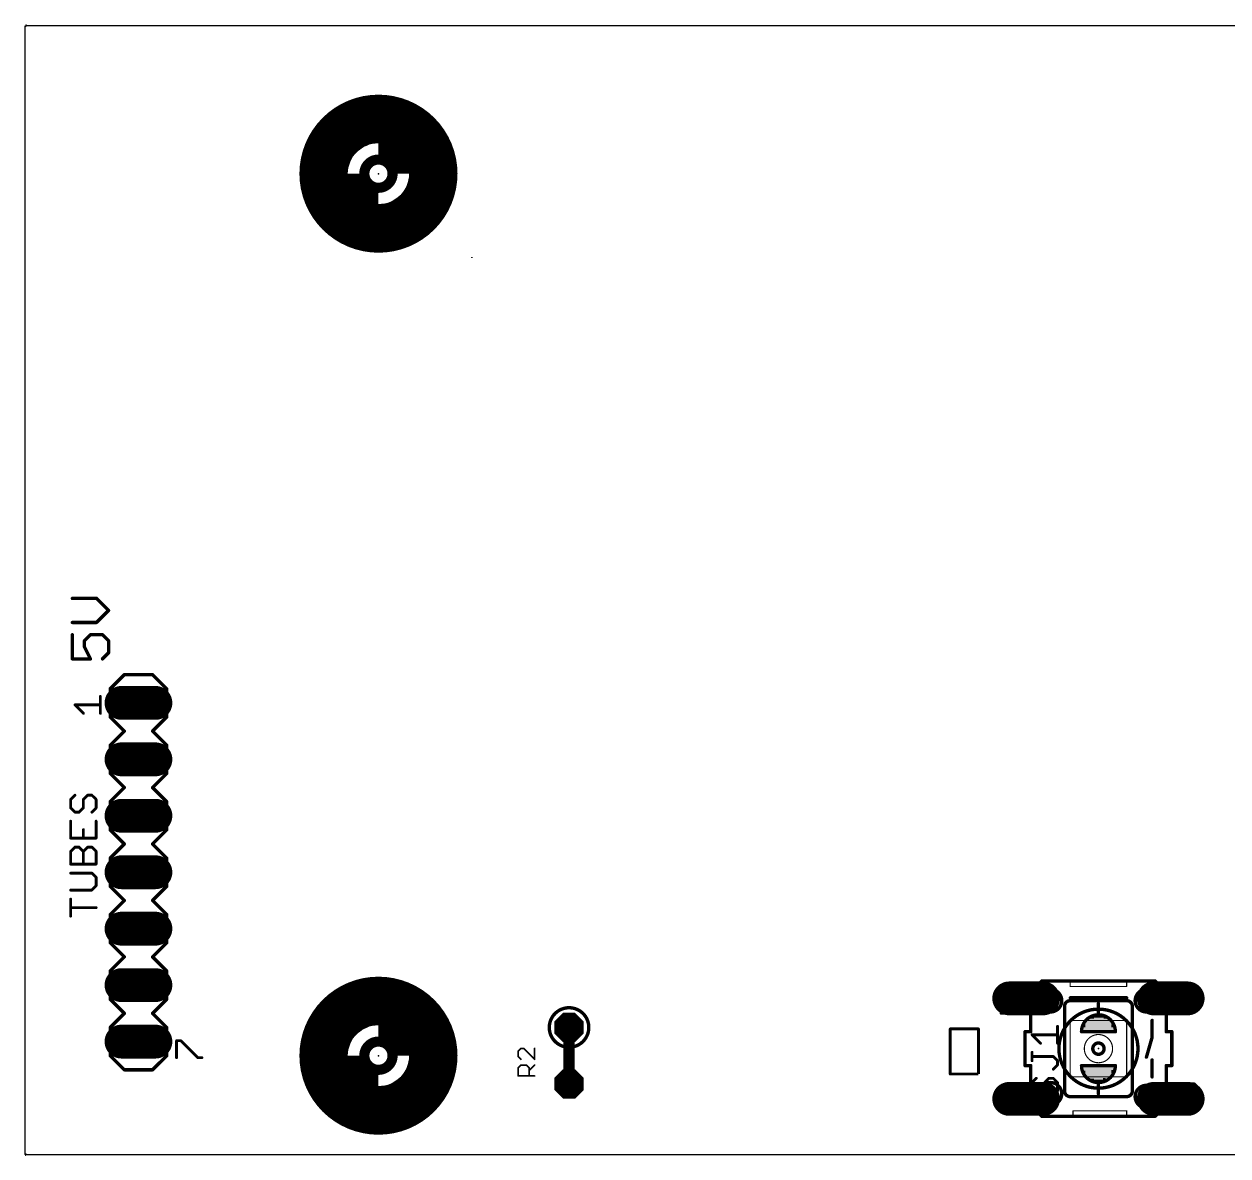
# Model space of a CAD drawing. Extents: x 0 to 105, y 6 to 57.
# Drawn here: x -0.1 to 54.1, y 6.3 to 57.2 of the extents above; entities that cross this region are included whole.
import ezdxf

# ---------------------------------------------------------------- set-up
doc = ezdxf.new("R2010")
doc.units = 0
doc.header["$MEASUREMENT"] = 0
doc.layers.get('0').update_dxf_attribs({"linetype": 'CONTINUOUS'})
for name, color, linetype in [('17', 110, 'CONTINUOUS'), ('20', 53, 'CONTINUOUS'), ('21', 253, 'CONTINUOUS'), ('22', 253, 'CONTINUOUS'), ('23', 53, 'CONTINUOUS'), ('24', 53, 'CONTINUOUS'), ('25', 253, 'CONTINUOUS'), ('39', 12, 'CONTINUOUS'), ('40', 132, 'CONTINUOUS'), ('41', 12, 'CONTINUOUS'), ('42', 132, 'CONTINUOUS'), ('44', 253, 'CONTINUOUS'), ('47', 253, 'CONTINUOUS'), ('51', 253, 'CONTINUOUS'), ('52', 253, 'CONTINUOUS')]:
    doc.layers.add(name, color=color, linetype=linetype)

# ---------------------------------------------------------------- blocks, each defined once
blk = doc.blocks.new('OCTAGONP')
at = {"const_width": 0.5}
blk.add_lwpolyline([(-0.25, -0.1036), (-0.25, 0.1036), (-0.1036, 0.25), (0.1036, 0.25), (0.25, 0.1036), (0.25, -0.1036), (0.1036, -0.25), (-0.1036, -0.25), (-0.25, -0.1036), (-0.25, 0.1036)], dxfattribs=at)
blk = doc.blocks.new('LONGP100')
at = {"const_width": 1}
blk.add_lwpolyline([(-0.5, 0), (0.5, 0)], dxfattribs=at)
at = {"const_width": 0.5}
for points in [[(-0.5, 0.25, 1), (-0.5, -0.25)], [(0.5, -0.25, 1), (0.5, 0.25)]]:
    blk.add_lwpolyline(points, format="xyb", dxfattribs=at)
blk = doc.blocks.new('RECT')
blk.add_solid([(-0.5, -0.5), (0.5, -0.5), (-0.5, 0.5), (0.5, 0.5)])

msp = doc.modelspace()

# ---------------------------------------------------------------- linework, layer by layer
at = {"layer": '20'}
for p, q in [((-0.02, 6.35), (-0.02, 57.1375)), ((0, 57.15), (104.775, 57.15)), ((104.755, 6.3375), (0, 6.3375))]:
    msp.add_line(p, q, dxfattribs=at)
for centre in [(15.875, 50.4825), (15.875, 10.795)]:
    msp.add_circle(centre, 1.4, dxfattribs=at)
at = {"layer": '21'}
for points, const_width in [([(15.875, 47.5615, 1), (15.875, 53.4035, 1), (15.875, 47.5615)], 0.1524), ([(15.875, 48.9825, 1), (15.875, 51.9825, 1), (15.875, 48.9825)], 0.2032), ([(4.445, 27.9781, 1), (4.445, 27.9019)], 0.0762), ([(4.4719, 27.9131, 1), (4.4181, 27.9669)], 0.0762), ([(5.7419, 27.9669, 1), (5.6881, 27.9131)], 0.0762), ([(5.715, 27.9019, 1), (5.715, 27.9781)], 0.0762), ([(3.8481, 27.305, 1), (3.7719, 27.305)], 0.0762), ([(3.7831, 27.3319, 1), (3.8369, 27.2781)], 0.0762), ([(6.3881, 27.305, 1), (6.3119, 27.305)], 0.0762), ([(6.3231, 27.2781, 1), (6.3769, 27.3319)], 0.0762), ([(2.2215, 26.6122, 1), (2.2215, 26.5487)], 0.0635), ([(2.244, 26.6029, 1), (2.1991, 26.558)], 0.0635), ([(3.3973, 26.9618, 1), (3.3338, 26.9618)], 0.0635), ([(3.3655, 26.5487, 1), (3.3655, 26.6122)], 0.0635), ([(2.5804, 26.1767, 1), (2.6253, 26.2216)], 0.0635), ([(3.3338, 26.1991, 1), (3.3973, 26.1991)], 0.0635), ([(3.7719, 26.035, 1), (3.8481, 26.035)], 0.0762), ([(3.8369, 26.0619, 1), (3.7831, 26.0081)], 0.0762), ([(6.3119, 26.035, 1), (6.3881, 26.035)], 0.0762), ([(6.3769, 26.0081, 1), (6.3231, 26.0619)], 0.0762), ([(4.4719, 25.3731, 1), (4.4181, 25.4269)], 0.0762), ([(4.4181, 25.3731, 1), (4.4719, 25.4269)], 0.0762), ([(5.7419, 25.4269, 1), (5.6881, 25.3731)], 0.0762), ([(5.6881, 25.4269, 1), (5.7419, 25.3731)], 0.0762), ([(3.8481, 24.765, 1), (3.7719, 24.765)], 0.0762), ([(3.7831, 24.7919, 1), (3.8369, 24.7381)], 0.0762), ([(6.3881, 24.765, 1), (6.3119, 24.765)], 0.0762), ([(6.3231, 24.7381, 1), (6.3769, 24.7919)], 0.0762), ([(3.7719, 23.495, 1), (3.8481, 23.495)], 0.0762), ([(3.8369, 23.5219, 1), (3.7831, 23.4681)], 0.0762), ([(6.3119, 23.495, 1), (6.3881, 23.495)], 0.0762), ([(6.3769, 23.4681, 1), (6.3231, 23.5219)], 0.0762), ([(4.4719, 22.8331, 1), (4.4181, 22.8869)], 0.0762), ([(4.4181, 22.8331, 1), (4.4719, 22.8869)], 0.0762), ([(5.7419, 22.8869, 1), (5.6881, 22.8331)], 0.0762), ([(5.6881, 22.8869, 1), (5.7419, 22.8331)], 0.0762), ([(3.8481, 22.225, 1), (3.7719, 22.225)], 0.0762), ([(3.7831, 22.2519, 1), (3.8369, 22.1981)], 0.0762), ([(6.3881, 22.225, 1), (6.3119, 22.225)], 0.0762), ([(6.3231, 22.1981, 1), (6.3769, 22.2519)], 0.0762), ([(3.7719, 20.955, 1), (3.8481, 20.955)], 0.0762), ([(3.8369, 20.9819, 1), (3.7831, 20.9281)], 0.0762), ([(6.3119, 20.955, 1), (6.3881, 20.955)], 0.0762), ([(6.3769, 20.9281, 1), (6.3231, 20.9819)], 0.0762), ([(4.4719, 20.2931, 1), (4.4181, 20.3469)], 0.0762), ([(4.4181, 20.2931, 1), (4.4719, 20.3469)], 0.0762), ([(5.7419, 20.3469, 1), (5.6881, 20.2931)], 0.0762), ([(5.6881, 20.3469, 1), (5.7419, 20.2931)], 0.0762), ([(3.8481, 19.685, 1), (3.7719, 19.685)], 0.0762), ([(3.7831, 19.7119, 1), (3.8369, 19.6581)], 0.0762), ([(6.3881, 19.685, 1), (6.3119, 19.685)], 0.0762), ([(6.3231, 19.6581, 1), (6.3769, 19.7119)], 0.0762), ([(3.7719, 18.415, 1), (3.8481, 18.415)], 0.0762), ([(3.8369, 18.4419, 1), (3.7831, 18.3881)], 0.0762), ([(6.3119, 18.415, 1), (6.3881, 18.415)], 0.0762), ([(6.3769, 18.3881, 1), (6.3231, 18.4419)], 0.0762), ([(4.4719, 17.7531, 1), (4.4181, 17.8069)], 0.0762), ([(4.4181, 17.7531, 1), (4.4719, 17.8069)], 0.0762), ([(5.7419, 17.8069, 1), (5.6881, 17.7531)], 0.0762), ([(5.6881, 17.8069, 1), (5.7419, 17.7531)], 0.0762), ([(3.8481, 17.145, 1), (3.7719, 17.145)], 0.0762), ([(3.7831, 17.1719, 1), (3.8369, 17.1181)], 0.0762), ([(6.3881, 17.145, 1), (6.3119, 17.145)], 0.0762), ([(6.3231, 17.1181, 1), (6.3769, 17.1719)], 0.0762), ([(3.7719, 15.875, 1), (3.8481, 15.875)], 0.0762), ([(3.8369, 15.9019, 1), (3.7831, 15.8481)], 0.0762), ([(6.3119, 15.875, 1), (6.3881, 15.875)], 0.0762), ([(6.3769, 15.8481, 1), (6.3231, 15.9019)], 0.0762), ([(4.4719, 15.2131, 1), (4.4181, 15.2669)], 0.0762), ([(4.4181, 15.2131, 1), (4.4719, 15.2669)], 0.0762), ([(5.7419, 15.2669, 1), (5.6881, 15.2131)], 0.0762), ([(5.6881, 15.2669, 1), (5.7419, 15.2131)], 0.0762), ([(3.8481, 14.605, 1), (3.7719, 14.605)], 0.0762), ([(3.7831, 14.6319, 1), (3.8369, 14.5781)], 0.0762), ([(6.3881, 14.605, 1), (6.3119, 14.605)], 0.0762), ([(6.3231, 14.5781, 1), (6.3769, 14.6319)], 0.0762), ([(15.875, 7.874, 1), (15.875, 13.716, 1), (15.875, 7.874)], 0.1524), ([(3.7719, 13.335, 1), (3.8481, 13.335)], 0.0762), ([(3.8369, 13.3619, 1), (3.7831, 13.3081)], 0.0762), ([(6.3119, 13.335, 1), (6.3881, 13.335)], 0.0762), ([(6.3769, 13.3081, 1), (6.3231, 13.3619)], 0.0762), ([(46.99, 13.2715, 0.4142), (46.736, 13.0175)], 0.1524), ([(46.7741, 13.0175, 1), (46.6979, 13.0175)], 0.0762), ([(46.6979, 13.0175, 1), (46.7741, 13.0175)], 0.0762), ([(46.99, 13.3096, 1), (46.99, 13.2334)], 0.0762), ([(46.99, 13.2334, 1), (46.99, 13.3096)], 0.0762), ([(49.784, 13.0175, 0.4142), (49.53, 13.2715)], 0.1524), ([(49.53, 13.3096, 1), (49.53, 13.2334)], 0.0762), ([(49.53, 13.2334, 1), (49.53, 13.3096)], 0.0762), ([(49.8221, 13.0175, 1), (49.7459, 13.0175)], 0.0762), ([(49.7459, 13.0175, 1), (49.8221, 13.0175)], 0.0762), ([(4.4719, 12.6731, 1), (4.4181, 12.7269)], 0.0762), ([(4.4181, 12.6731, 1), (4.4719, 12.7269)], 0.0762), ([(5.7419, 12.7269, 1), (5.6881, 12.6731)], 0.0762), ([(5.6881, 12.7269, 1), (5.7419, 12.6731)], 0.0762), ([(3.8481, 12.065, 1), (3.7719, 12.065)], 0.0762), ([(3.7831, 12.0919, 1), (3.8369, 12.0381)], 0.0762), ([(6.3881, 12.065, 1), (6.3119, 12.065)], 0.0762), ([(6.3231, 12.0381, 1), (6.3769, 12.0919)], 0.0762), ([(15.875, 9.295, 1), (15.875, 12.295, 1), (15.875, 9.295)], 0.2032), ([(6.8253, 11.4678, 1), (6.7618, 11.4678)], 0.0635), ([(6.7935, 11.4995, 1), (6.7935, 11.436)], 0.0635), ([(7.0066, 11.4902, 1), (6.9617, 11.4453)], 0.0635), ([(6.9842, 11.436, 1), (6.9842, 11.4995)], 0.0635), ([(3.7719, 10.795, 1), (3.8481, 10.795)], 0.0762), ([(3.8369, 10.8219, 1), (3.7831, 10.7681)], 0.0762), ([(6.3119, 10.795, 1), (6.3881, 10.795)], 0.0762), ([(6.3769, 10.7681, 1), (6.3231, 10.8219)], 0.0762), ([(24.5745, 10.922, 1), (24.3205, 10.922)], 0.254), ([(6.7618, 10.7051, 1), (6.8253, 10.7051)], 0.0635), ([(7.7468, 10.7369, 1), (7.7468, 10.6734)], 0.0635), ([(7.7244, 10.6827, 1), (7.7693, 10.7276)], 0.0635), ([(7.9375, 10.6734, 1), (7.9375, 10.7369)], 0.0635), ([(24.3205, 10.668, 1), (24.5745, 10.668)], 0.254), ([(4.445, 10.1981, 1), (4.445, 10.1219)], 0.0762), ([(4.4181, 10.1331, 1), (4.4719, 10.1869)], 0.0762), ([(5.6881, 10.1869, 1), (5.7419, 10.1331)], 0.0762), ([(5.715, 10.1219, 1), (5.715, 10.1981)], 0.0762), ([(46.736, 9.2075, 0.4142), (46.99, 8.9535)], 0.1524), ([(46.7741, 9.2075, 1), (46.6979, 9.2075)], 0.0762), ([(46.6979, 9.2075, 1), (46.7741, 9.2075)], 0.0762), ([(49.53, 8.9535, 0.4142), (49.784, 9.2075)], 0.1524), ([(49.8221, 9.2075, 1), (49.7459, 9.2075)], 0.0762), ([(49.7459, 9.2075, 1), (49.8221, 9.2075)], 0.0762), ([(46.99, 8.9916, 1), (46.99, 8.9154)], 0.0762), ([(46.99, 8.9154, 1), (46.99, 8.9916)], 0.0762), ([(49.53, 8.9916, 1), (49.53, 8.9154)], 0.0762), ([(49.53, 8.9154, 1), (49.53, 8.9916)], 0.0762)]:
    msp.add_lwpolyline(points, format="xyb", dxfattribs=dict(at, const_width=const_width))
for points, const_width in [([(4.445, 27.94), (3.81, 27.305)], 0.1524), ([(5.715, 27.94), (4.445, 27.94)], 0.1524), ([(6.35, 27.305), (5.715, 27.94)], 0.1524), ([(3.81, 26.035), (3.81, 27.305)], 0.1524), ([(6.35, 27.305), (6.35, 26.035)], 0.1524), ([(2.6029, 26.1991), (2.2215, 26.5804)], 0.127), ([(2.2215, 26.5804), (3.3655, 26.5804)], 0.127), ([(3.3655, 26.1991), (3.3655, 26.9618)], 0.127), ([(4.445, 25.4), (3.81, 26.035)], 0.1524), ([(6.35, 26.035), (5.715, 25.4)], 0.1524), ([(3.81, 24.765), (4.445, 25.4)], 0.1524), ([(5.715, 25.4), (6.35, 24.765)], 0.1524), ([(3.81, 23.495), (3.81, 24.765)], 0.1524), ([(6.35, 24.765), (6.35, 23.495)], 0.1524), ([(4.445, 22.86), (3.81, 23.495)], 0.1524), ([(6.35, 23.495), (5.715, 22.86)], 0.1524), ([(3.81, 22.225), (4.445, 22.86)], 0.1524), ([(5.715, 22.86), (6.35, 22.225)], 0.1524), ([(3.81, 20.955), (3.81, 22.225)], 0.1524), ([(6.35, 22.225), (6.35, 20.955)], 0.1524), ([(4.445, 20.32), (3.81, 20.955)], 0.1524), ([(6.35, 20.955), (5.715, 20.32)], 0.1524), ([(4.445, 20.32), (3.81, 19.685)], 0.1524), ([(6.35, 19.685), (5.715, 20.32)], 0.1524), ([(3.81, 18.415), (3.81, 19.685)], 0.1524), ([(6.35, 19.685), (6.35, 18.415)], 0.1524), ([(4.445, 17.78), (3.81, 18.415)], 0.1524), ([(6.35, 18.415), (5.715, 17.78)], 0.1524), ([(3.81, 17.145), (4.445, 17.78)], 0.1524), ([(5.715, 17.78), (6.35, 17.145)], 0.1524), ([(3.81, 15.875), (3.81, 17.145)], 0.1524), ([(6.35, 17.145), (6.35, 15.875)], 0.1524), ([(4.445, 15.24), (3.81, 15.875)], 0.1524), ([(6.35, 15.875), (5.715, 15.24)], 0.1524), ([(3.81, 14.605), (4.445, 15.24)], 0.1524), ([(5.715, 15.24), (6.35, 14.605)], 0.1524), ([(3.81, 13.335), (3.81, 14.605)], 0.1524), ([(6.35, 14.605), (6.35, 13.335)], 0.1524), ([(4.445, 12.7), (3.81, 13.335)], 0.1524), ([(6.35, 13.335), (5.715, 12.7)], 0.1524), ([(46.736, 9.2075), (46.736, 13.0175)], 0.1524), ([(49.53, 13.2715), (46.99, 13.2715)], 0.1524), ([(49.784, 13.0175), (49.784, 9.2075)], 0.1524), ([(4.445, 12.7), (3.81, 12.065)], 0.1524), ([(6.35, 12.065), (5.715, 12.7)], 0.1524), ([(3.81, 10.795), (3.81, 12.065)], 0.1524), ([(6.35, 12.065), (6.35, 10.795)], 0.1524), ([(6.7935, 10.7051), (6.7935, 11.4678)], 0.127), ([(6.7935, 11.4678), (6.9842, 11.4678)], 0.127), ([(6.9842, 11.4678), (7.7468, 10.7051)], 0.127), ([(4.445, 10.16), (3.81, 10.795)], 0.1524), ([(6.35, 10.795), (5.715, 10.16)], 0.1524), ([(24.4475, 10.922), (24.4475, 10.668)], 0.508), ([(7.7468, 10.7051), (7.9375, 10.7051)], 0.127), ([(5.715, 10.16), (4.445, 10.16)], 0.1524), ([(49.53, 8.9535), (46.99, 8.9535)], 0.1524)]:
    msp.add_lwpolyline(points, dxfattribs=dict(at, const_width=const_width))
at = {"layer": '22'}
for points, const_width in [([(46.101, 14.1605), (46.99, 14.1605)], 0.1524), ([(46.99, 14.1605), (49.53, 14.1605)], 0.1524), ([(46.99, 13.9065), (46.99, 14.1605)], 0.0508), ([(49.53, 14.1605), (50.419, 14.1605)], 0.1524), ([(49.53, 14.1605), (49.53, 13.9065)], 0.0508), ([(46.99, 13.9065), (49.53, 13.9065)], 0.0508), ([(44.958, 10.3505), (44.958, 11.8745)], 0.1524), ([(45.212, 11.8745), (44.958, 11.8745)], 0.1524), ([(45.212, 11.8745), (45.212, 12.1285)], 0.1524), ([(51.308, 11.8745), (51.308, 12.1285)], 0.1524), ([(51.562, 11.8745), (51.308, 11.8745)], 0.1524), ([(51.562, 11.8745), (51.562, 10.3505)], 0.1524), ([(44.958, 10.3505), (45.212, 10.3505)], 0.1524), ([(45.212, 10.3505), (45.212, 10.0965)], 0.1524), ([(51.308, 10.3505), (51.562, 10.3505)], 0.1524), ([(51.308, 10.3505), (51.308, 10.0965)], 0.1524), ([(47.117, 8.0645), (46.101, 8.0645)], 0.1524), ([(49.53, 8.0645), (47.117, 8.0645)], 0.1524), ([(47.117, 8.3185), (49.53, 8.3185)], 0.0508), ([(47.117, 8.3185), (47.117, 8.0645)], 0.0508), ([(50.419, 8.0645), (49.53, 8.0645)], 0.1524), ([(49.53, 8.3185), (49.53, 8.0645)], 0.0508)]:
    msp.add_lwpolyline(points, dxfattribs=dict(at, const_width=const_width))
for points, const_width in [([(46.101, 14.1986, 1), (46.101, 14.1224)], 0.0762), ([(46.99, 14.1986, 1), (46.99, 14.1224)], 0.0762), ([(46.99, 14.1224, 1), (46.99, 14.1986)], 0.0762), ([(47.0027, 14.1605, 1), (46.9773, 14.1605)], 0.0254), ([(49.53, 14.1986, 1), (49.53, 14.1224)], 0.0762), ([(49.53, 14.1224, 1), (49.53, 14.1986)], 0.0762), ([(49.5427, 14.1605, 1), (49.5173, 14.1605)], 0.0254), ([(50.419, 14.1224, 1), (50.419, 14.1986)], 0.0762), ([(46.99, 13.9192, 1), (46.99, 13.8938)], 0.0254), ([(46.9773, 13.9065, 1), (47.0027, 13.9065)], 0.0254), ([(49.5173, 13.9065, 1), (49.5427, 13.9065)], 0.0254), ([(49.53, 13.8938, 1), (49.53, 13.9192)], 0.0254), ([(48.26, 9.3345, 1), (48.26, 12.8905, 1), (48.26, 9.3345)], 0.1524), ([(44.9961, 11.8745, 1), (44.9199, 11.8745)], 0.0762), ([(44.958, 11.9126, 1), (44.958, 11.8364)], 0.0762), ([(45.2501, 12.1285, 1), (45.1739, 12.1285)], 0.0762), ([(45.212, 11.8364, 1), (45.212, 11.9126)], 0.0762), ([(51.3461, 12.1285, 1), (51.2699, 12.1285)], 0.0762), ([(51.308, 11.9126, 1), (51.308, 11.8364)], 0.0762), ([(51.6001, 11.8745, 1), (51.5239, 11.8745)], 0.0762), ([(51.562, 11.8364, 1), (51.562, 11.9126)], 0.0762), ([(45.1739, 11.8745, 1), (45.2501, 11.8745)], 0.0762), ([(48.26, 10.8585, 1), (48.26, 11.3665, 1), (48.26, 10.8585)], 0.1524), ([(51.2699, 11.8745, 1), (51.3461, 11.8745)], 0.0762), ([(44.958, 10.3886, 1), (44.958, 10.3124)], 0.0762), ([(44.9199, 10.3505, 1), (44.9961, 10.3505)], 0.0762), ([(45.2501, 10.3505, 1), (45.1739, 10.3505)], 0.0762), ([(45.212, 10.3124, 1), (45.212, 10.3886)], 0.0762), ([(51.308, 10.3886, 1), (51.308, 10.3124)], 0.0762), ([(51.3461, 10.3505, 1), (51.2699, 10.3505)], 0.0762), ([(51.5239, 10.3505, 1), (51.6001, 10.3505)], 0.0762), ([(51.562, 10.3124, 1), (51.562, 10.3886)], 0.0762), ([(45.1739, 10.0965, 1), (45.2501, 10.0965)], 0.0762), ([(51.2699, 10.0965, 1), (51.3461, 10.0965)], 0.0762), ([(46.101, 8.1026, 1), (46.101, 8.0264)], 0.0762), ([(47.117, 8.1026, 1), (47.117, 8.0264)], 0.0762), ([(47.117, 8.0264, 1), (47.117, 8.1026)], 0.0762), ([(47.117, 8.3312, 1), (47.117, 8.3058)], 0.0254), ([(47.1297, 8.3185, 1), (47.1043, 8.3185)], 0.0254), ([(49.53, 8.1026, 1), (49.53, 8.0264)], 0.0762), ([(49.53, 8.0264, 1), (49.53, 8.1026)], 0.0762), ([(49.5427, 8.3185, 1), (49.5173, 8.3185)], 0.0254), ([(49.53, 8.3058, 1), (49.53, 8.3312)], 0.0254), ([(50.419, 8.0264, 1), (50.419, 8.1026)], 0.0762), ([(47.1043, 8.0645, 1), (47.1297, 8.0645)], 0.0254), ([(49.5173, 8.0645, 1), (49.5427, 8.0645)], 0.0254)]:
    msp.add_lwpolyline(points, format="xyb", dxfattribs=dict(at, const_width=const_width))
at = {"layer": '23'}
for p in [(15.875, 50.4825), (5.08, 19.05), (48.26, 11.1125), (15.875, 10.795), (24.4475, 10.795)]:
    msp.add_point(p, dxfattribs=at)
at = {"layer": '24'}
msp.add_point((48.26, 11.1125), dxfattribs=at)
at = {"layer": '25'}
for points, const_width in [([(20.1041, 46.6814, 1), (20.0533, 46.6814)], 0.0508), ([(2.1068, 31.4111, 1), (2.1068, 31.3349)], 0.0762), ([(3.2184, 31.4, 1), (3.1645, 31.3461)], 0.0762), ([(3.1915, 31.3349, 1), (3.1915, 31.4111)], 0.0762), ([(3.7607, 30.8037, 1), (3.7069, 30.8576)], 0.0762), ([(3.7069, 30.8037, 1), (3.7607, 30.8576)], 0.0762), ([(2.1068, 30.3265, 1), (2.1068, 30.2503)], 0.0762), ([(3.1645, 30.3153, 1), (3.2184, 30.2614)], 0.0762), ([(3.1915, 30.2503, 1), (3.1915, 30.3265)], 0.0762), ([(2.1449, 29.7359, 1), (2.0687, 29.7359)], 0.0762), ([(2.9203, 29.774, 1), (2.9203, 29.6978)], 0.0762), ([(2.9472, 29.7089, 1), (2.8934, 29.7628)], 0.0762), ([(3.4896, 29.7628, 1), (3.4357, 29.7089)], 0.0762), ([(3.4626, 29.6978, 1), (3.4626, 29.774)], 0.0762), ([(2.6872, 29.4647, 1), (2.611, 29.4647)], 0.0762), ([(2.6222, 29.4916, 1), (2.6761, 29.4378)], 0.0762), ([(2.6832, 29.2106, 1), (2.6151, 29.1765)], 0.0762), ([(3.7719, 29.4647, 1), (3.6957, 29.4647)], 0.0762), ([(3.7069, 29.4378, 1), (3.7607, 29.4916)], 0.0762), ([(2.1068, 28.6893, 1), (2.1068, 28.6131)], 0.0762), ([(2.611, 29.1935, 1), (2.6872, 29.1935)], 0.0762), ([(2.8862, 28.6342, 1), (2.9544, 28.6682)], 0.0762), ([(2.9203, 28.6131, 1), (2.9203, 28.6893)], 0.0762), ([(3.4357, 28.6781, 1), (3.4896, 28.6243)], 0.0762), ([(3.6957, 28.9224, 1), (3.7719, 28.9224)], 0.0762), ([(3.7607, 28.8954, 1), (3.7069, 28.9493)], 0.0762), ([(2.0687, 28.6512, 1), (2.1449, 28.6512)], 0.0762), ([(2.0628, 22.3261, 1), (1.9993, 22.3261)], 0.0635), ([(2.0086, 22.3485, 1), (2.0535, 22.3036)], 0.0635), ([(2.2441, 22.4943, 1), (2.1992, 22.5392)], 0.0635), ([(2.6348, 22.3261, 1), (2.5713, 22.3261)], 0.0635), ([(2.5806, 22.3485, 1), (2.6255, 22.3036)], 0.0635), ([(2.7937, 22.5485, 1), (2.7937, 22.485)], 0.0635), ([(2.8161, 22.4943, 1), (2.7712, 22.5392)], 0.0635), ([(3.0068, 22.5392, 1), (2.9619, 22.4943)], 0.0635), ([(2.9843, 22.485, 1), (2.9843, 22.5485)], 0.0635), ([(3.2068, 22.3261, 1), (3.1433, 22.3261)], 0.0635), ([(3.1525, 22.3036, 1), (3.1975, 22.3485)], 0.0635), ([(2.0535, 21.9672, 1), (2.0086, 21.9223)], 0.0635), ([(1.9993, 21.9448, 1), (2.0628, 21.9448)], 0.0635), ([(2.2217, 21.7858, 1), (2.2217, 21.7223)], 0.0635), ([(2.1992, 21.7316, 1), (2.2441, 21.7765)], 0.0635), ([(2.3899, 21.7765, 1), (2.4348, 21.7316)], 0.0635), ([(2.4123, 21.7223, 1), (2.4123, 21.7858)], 0.0635), ([(2.5713, 21.9448, 1), (2.6348, 21.9448)], 0.0635), ([(2.6255, 21.9223, 1), (2.5806, 21.9672)], 0.0635), ([(2.9619, 21.7765, 1), (3.0068, 21.7316)], 0.0635), ([(3.1433, 21.9448, 1), (3.2068, 21.9448)], 0.0635), ([(3.1975, 21.9223, 1), (3.1525, 21.9672)], 0.0635), ([(2.0628, 21.3473, 1), (1.9993, 21.3473)], 0.0635), ([(3.2068, 21.3473, 1), (3.1433, 21.3473)], 0.0635), ([(2.031, 20.6164, 1), (2.031, 20.5529)], 0.0635), ([(1.9993, 20.5847, 1), (2.0628, 20.5847)], 0.0635), ([(2.6348, 20.966, 1), (2.5713, 20.966)], 0.0635), ([(2.5713, 20.5847, 1), (2.6348, 20.5847)], 0.0635), ([(3.1433, 20.5847, 1), (3.2068, 20.5847)], 0.0635), ([(3.175, 20.5529, 1), (3.175, 20.6164)], 0.0635), ([(2.0628, 19.9873, 1), (1.9993, 19.9873)], 0.0635), ([(2.0086, 20.0097, 1), (2.0535, 19.9648)], 0.0635), ([(2.2217, 20.2097, 1), (2.2217, 20.1462)], 0.0635), ([(2.2441, 20.1555, 1), (2.1992, 20.2004)], 0.0635), ([(2.4348, 20.2004, 1), (2.3899, 20.1555)], 0.0635), ([(2.4123, 20.1462, 1), (2.4123, 20.2097)], 0.0635), ([(2.6348, 19.9873, 1), (2.5713, 19.9873)], 0.0635), ([(2.5806, 20.0097, 1), (2.6255, 19.9648)], 0.0635), ([(2.5806, 19.9648, 1), (2.6255, 20.0097)], 0.0635), ([(2.7937, 20.2097, 1), (2.7937, 20.1462)], 0.0635), ([(2.8161, 20.1555, 1), (2.7712, 20.2004)], 0.0635), ([(3.0068, 20.2004, 1), (2.9619, 20.1555)], 0.0635), ([(2.9843, 20.1462, 1), (2.9843, 20.2097)], 0.0635), ([(3.2068, 19.9873, 1), (3.1433, 19.9873)], 0.0635), ([(3.1525, 19.9648, 1), (3.1975, 20.0097)], 0.0635), ([(2.031, 19.447, 1), (2.031, 19.3835)], 0.0635), ([(2.031, 19.0403, 1), (2.031, 18.9768)], 0.0635), ([(1.9993, 19.4153, 1), (2.0628, 19.4153)], 0.0635), ([(2.5713, 19.4153, 1), (2.6348, 19.4153)], 0.0635), ([(3.0068, 19.031, 1), (2.9619, 18.9861)], 0.0635), ([(2.9843, 18.9768, 1), (2.9843, 19.0403)], 0.0635), ([(3.1433, 19.4153, 1), (3.2068, 19.4153)], 0.0635), ([(3.175, 19.3835, 1), (3.175, 19.447)], 0.0635), ([(3.2068, 18.8179, 1), (3.1433, 18.8179)], 0.0635), ([(3.1433, 18.4366, 1), (3.2068, 18.4366)], 0.0635), ([(3.1525, 18.7954, 1), (3.1975, 18.8403)], 0.0635), ([(3.1975, 18.4141, 1), (3.1525, 18.459)], 0.0635), ([(2.031, 18.2777, 1), (2.031, 18.2142)], 0.0635), ([(2.0628, 17.8392, 1), (1.9993, 17.8392)], 0.0635), ([(2.9619, 18.2684, 1), (3.0068, 18.2234)], 0.0635), ([(2.9843, 18.2142, 1), (2.9843, 18.2777)], 0.0635), ([(2.031, 17.4896, 1), (2.031, 17.4261)], 0.0635), ([(3.175, 17.4261, 1), (3.175, 17.4896)], 0.0635), ([(1.9993, 17.0765, 1), (2.0628, 17.0765)], 0.0635), ([(46.4503, 12.1184, 1), (46.3867, 12.1184)], 0.0635), ([(45.2745, 11.7689, 1), (45.2745, 11.7054)], 0.0635), ([(45.297, 11.7596, 1), (45.2521, 11.7147)], 0.0635), ([(45.6334, 11.3333, 1), (45.6783, 11.3782)], 0.0635), ([(46.3867, 11.3558, 1), (46.4503, 11.3558)], 0.0635), ([(46.4185, 11.7054, 1), (46.4185, 11.7689)], 0.0635), ([(22.1474, 11.0129, 1), (22.1743, 10.9859)], 0.0381), ([(22.1799, 10.9994, 1), (22.1418, 10.9994)], 0.0381), ([(22.2837, 11.1413, 1), (22.2837, 11.1032)], 0.0381), ([(22.2972, 11.1088, 1), (22.2703, 11.1357)], 0.0381), ([(22.4201, 11.1357, 1), (22.3931, 11.1088)], 0.0381), ([(22.4066, 11.1032, 1), (22.4066, 11.1413)], 0.0381), ([(22.9171, 11.1223, 1), (22.879, 11.1223)], 0.0381), ([(45.3063, 10.949, 1), (45.2428, 10.949)], 0.0635), ([(22.1743, 10.7671, 1), (22.1474, 10.7402)], 0.0381), ([(22.1418, 10.7537, 1), (22.1799, 10.7537)], 0.0381), ([(22.1799, 10.251, 1), (22.1418, 10.251)], 0.0381), ([(22.2837, 10.3929, 1), (22.2837, 10.3548)], 0.0381), ([(22.2703, 10.6173, 1), (22.2972, 10.6443)], 0.0381), ([(22.2972, 10.3604, 1), (22.2703, 10.3873)], 0.0381), ([(22.543, 10.3873, 1), (22.516, 10.3604)], 0.0381), ([(22.5295, 10.3548, 1), (22.5295, 10.3929)], 0.0381), ([(22.6714, 10.251, 1), (22.6333, 10.251)], 0.0381), ([(22.879, 10.6308, 1), (22.9171, 10.6308)], 0.0381), ([(22.8846, 10.6173, 1), (22.9116, 10.6443)], 0.0381), ([(22.9116, 10.3604, 1), (22.8846, 10.3873)], 0.0381), ([(45.2745, 10.7901, 1), (45.2745, 10.7266)], 0.0635), ([(45.2428, 10.5677, 1), (45.3063, 10.5677)], 0.0635), ([(46.2503, 10.7808, 1), (46.2054, 10.7359)], 0.0635), ([(46.2278, 10.7266, 1), (46.2278, 10.7901)], 0.0635), ([(46.4503, 10.5677, 1), (46.3867, 10.5677)], 0.0635), ([(46.3867, 10.3771, 1), (46.4503, 10.3771)], 0.0635), ([(46.396, 10.5453, 1), (46.441, 10.5902)], 0.0635), ([(46.441, 10.3546, 1), (46.396, 10.3995)], 0.0635), ([(22.1474, 10.2645, 1), (22.1743, 10.2375)], 0.0381), ([(22.1609, 9.9014, 1), (22.1609, 9.8633)], 0.0381), ([(22.1418, 9.8824, 1), (22.1799, 9.8824)], 0.0381), ([(22.6389, 10.1416, 1), (22.6658, 10.1146)], 0.0381), ([(22.6333, 9.8824, 1), (22.6714, 9.8824)], 0.0381), ([(22.6389, 10.2375, 1), (22.6658, 10.2645)], 0.0381), ([(22.8981, 9.8633, 1), (22.8981, 9.9014)], 0.0381), ([(45.4876, 9.7572, 1), (45.4427, 9.8021)], 0.0635), ([(46.0372, 9.8114, 1), (46.0372, 9.7479)], 0.0635), ([(46.0596, 9.7572, 1), (46.0147, 9.8021)], 0.0635), ([(46.2054, 10.2088, 1), (46.2503, 10.1639)], 0.0635), ([(46.2503, 9.8021, 1), (46.2054, 9.7572)], 0.0635), ([(46.2278, 9.7479, 1), (46.2278, 9.8114)], 0.0635), ([(45.3063, 9.589, 1), (45.2428, 9.589)], 0.0635), ([(45.2428, 9.2077, 1), (45.3063, 9.2077)], 0.0635), ([(45.2521, 9.6114, 1), (45.297, 9.5665)], 0.0635), ([(45.297, 9.2301, 1), (45.2521, 9.1852)], 0.0635), ([(45.8783, 9.589, 1), (45.8148, 9.589)], 0.0635), ([(45.8148, 9.2077, 1), (45.8783, 9.2077)], 0.0635), ([(45.8241, 9.6114, 1), (45.869, 9.5665)], 0.0635), ([(45.869, 9.1852, 1), (45.8241, 9.2301)], 0.0635), ([(46.4503, 9.589, 1), (46.3867, 9.589)], 0.0635), ([(46.3867, 9.2077, 1), (46.4503, 9.2077)], 0.0635), ([(46.396, 9.5665, 1), (46.441, 9.6114)], 0.0635), ([(46.441, 9.1852, 1), (46.396, 9.2301)], 0.0635), ([(45.4652, 9.0488, 1), (45.4652, 8.9853)], 0.0635), ([(45.4427, 8.9945, 1), (45.4876, 9.0395)], 0.0635), ([(45.6334, 9.0395, 1), (45.6783, 8.9945)], 0.0635), ([(45.6559, 8.9853, 1), (45.6559, 9.0488)], 0.0635), ([(46.2054, 9.0395, 1), (46.2503, 8.9945)], 0.0635)]:
    msp.add_lwpolyline(points, format="xyb", dxfattribs=dict(at, const_width=const_width))
for points, const_width in [([(3.1915, 31.373), (2.1068, 31.373)], 0.1524), ([(3.7338, 30.8307), (3.1915, 31.373)], 0.1524), ([(3.1915, 30.2884), (3.7338, 30.8307)], 0.1524), ([(2.1068, 30.2884), (3.1915, 30.2884)], 0.1524), ([(2.1068, 29.7359), (2.1068, 28.6512)], 0.1524), ([(2.6491, 29.4647), (2.9203, 29.7359)], 0.1524), ([(2.9203, 29.7359), (3.4626, 29.7359)], 0.1524), ([(3.4626, 29.7359), (3.7338, 29.4647)], 0.1524), ([(2.6491, 29.1935), (2.6491, 29.4647)], 0.1524), ([(2.9203, 28.6512), (2.6491, 29.1935)], 0.1524), ([(3.7338, 29.4647), (3.7338, 28.9224)], 0.1524), ([(2.1068, 28.6512), (2.9203, 28.6512)], 0.1524), ([(3.7338, 28.9224), (3.4626, 28.6512)], 0.1524), ([(2.2217, 22.5167), (2.031, 22.3261)], 0.127), ([(2.031, 22.3261), (2.031, 21.9448)], 0.127), ([(2.603, 22.3261), (2.7937, 22.5167)], 0.127), ([(2.603, 21.9448), (2.603, 22.3261)], 0.127), ([(2.7937, 22.5167), (2.9843, 22.5167)], 0.127), ([(2.9843, 22.5167), (3.175, 22.3261)], 0.127), ([(3.175, 22.3261), (3.175, 21.9448)], 0.127), ([(2.031, 21.9448), (2.2217, 21.7541)], 0.127), ([(2.2217, 21.7541), (2.4123, 21.7541)], 0.127), ([(2.4123, 21.7541), (2.603, 21.9448)], 0.127), ([(3.175, 21.9448), (2.9843, 21.7541)], 0.127), ([(2.031, 21.3473), (2.031, 20.5847)], 0.127), ([(3.175, 20.5847), (3.175, 21.3473)], 0.127), ([(2.031, 20.5847), (3.175, 20.5847)], 0.127), ([(2.603, 20.5847), (2.603, 20.966)], 0.127), ([(2.031, 19.9873), (2.2217, 20.1779)], 0.127), ([(2.031, 19.4153), (2.031, 19.9873)], 0.127), ([(2.2217, 20.1779), (2.4123, 20.1779)], 0.127), ([(2.4123, 20.1779), (2.603, 19.9873)], 0.127), ([(2.603, 19.9873), (2.7937, 20.1779)], 0.127), ([(2.603, 19.4153), (2.603, 19.9873)], 0.127), ([(2.7937, 20.1779), (2.9843, 20.1779)], 0.127), ([(2.9843, 20.1779), (3.175, 19.9873)], 0.127), ([(3.175, 19.9873), (3.175, 19.4153)], 0.127), ([(3.175, 19.4153), (2.031, 19.4153)], 0.127), ([(2.9843, 19.0085), (2.031, 19.0085)], 0.127), ([(3.175, 18.8179), (2.9843, 19.0085)], 0.127), ([(2.9843, 18.2459), (3.175, 18.4366)], 0.127), ([(3.175, 18.4366), (3.175, 18.8179)], 0.127), ([(2.031, 18.2459), (2.9843, 18.2459)], 0.127), ([(2.031, 17.0765), (2.031, 17.8392)], 0.127), ([(3.175, 17.4578), (2.031, 17.4578)], 0.127), ([(46.4185, 11.3558), (46.4185, 12.1184)], 0.127), ([(45.6559, 11.3558), (45.2745, 11.7371)], 0.127), ([(45.2745, 11.7371), (46.4185, 11.7371)], 0.127), ([(22.2837, 11.1223), (22.1609, 10.9994)], 0.0762), ([(22.1609, 10.9994), (22.1609, 10.7537)], 0.0762), ([(22.4066, 11.1223), (22.2837, 11.1223)], 0.0762), ([(22.8981, 10.6308), (22.4066, 11.1223)], 0.0762), ([(22.8981, 11.1223), (22.8981, 10.6308)], 0.0762), ([(45.2745, 10.5677), (45.2745, 10.949)], 0.127), ([(22.1609, 10.7537), (22.2837, 10.6308)], 0.0762), ([(22.1609, 10.251), (22.2837, 10.3739)], 0.0762), ([(22.1609, 9.8824), (22.1609, 10.251)], 0.0762), ([(22.2837, 10.3739), (22.5295, 10.3739)], 0.0762), ([(22.5295, 10.3739), (22.6524, 10.251)], 0.0762), ([(22.6524, 10.1281), (22.8981, 10.3739)], 0.0762), ([(22.6524, 10.251), (22.6524, 9.8824)], 0.0762), ([(46.2278, 10.7584), (45.2745, 10.7584)], 0.127), ([(46.4185, 10.5677), (46.2278, 10.7584)], 0.127), ([(46.2278, 10.1864), (46.4185, 10.3771)], 0.127), ([(46.4185, 10.3771), (46.4185, 10.5677)], 0.127), ([(22.8981, 9.8824), (22.1609, 9.8824)], 0.0762), ([(45.4652, 9.7797), (45.2745, 9.589)], 0.127), ([(45.8465, 9.589), (46.0372, 9.7797)], 0.127), ([(46.0372, 9.7797), (46.2278, 9.7797)], 0.127), ([(46.2278, 9.7797), (46.4185, 9.589)], 0.127), ([(45.2745, 9.589), (45.2745, 9.2077)], 0.127), ([(45.2745, 9.2077), (45.4652, 9.017)], 0.127), ([(45.6559, 9.017), (45.8465, 9.2077)], 0.127), ([(45.8465, 9.2077), (45.8465, 9.589)], 0.127), ([(46.4185, 9.2077), (46.2278, 9.017)], 0.127), ([(46.4185, 9.589), (46.4185, 9.2077)], 0.127), ([(45.4652, 9.017), (45.6559, 9.017)], 0.127)]:
    msp.add_lwpolyline(points, dxfattribs=dict(at, const_width=const_width))
at = {"layer": '39', "const_width": 2.032}
for points in [[(15.875, 47.9425, 1), (15.875, 53.0225, 1), (15.875, 47.9425)], [(15.875, 8.255, 1), (15.875, 13.335, 1), (15.875, 8.255)]]:
    msp.add_lwpolyline(points, format="xyb", dxfattribs=at)
at = {"layer": '40', "const_width": 2.032}
for points in [[(15.875, 47.9425, 1), (15.875, 53.0225, 1), (15.875, 47.9425)], [(15.875, 8.255, 1), (15.875, 13.335, 1), (15.875, 8.255)]]:
    msp.add_lwpolyline(points, format="xyb", dxfattribs=at)
at = {"layer": '41', "const_width": 2.032}
for points in [[(15.875, 47.9425, 1), (15.875, 53.0225, 1), (15.875, 47.9425)], [(15.875, 8.255, 1), (15.875, 13.335, 1), (15.875, 8.255)]]:
    msp.add_lwpolyline(points, format="xyb", dxfattribs=at)
at = {"layer": '42', "const_width": 2.032}
for points in [[(15.875, 47.9425, 1), (15.875, 53.0225, 1), (15.875, 47.9425)], [(15.875, 8.255, 1), (15.875, 13.335, 1), (15.875, 8.255)]]:
    msp.add_lwpolyline(points, format="xyb", dxfattribs=at)
at = {"layer": '44'}
for centre, radius in [((5.08, 26.67), 0.508), ((5.08, 24.13), 0.508), ((5.08, 21.59), 0.508), ((5.08, 19.05), 0.508), ((5.08, 16.51), 0.508), ((5.08, 13.97), 0.508), ((45.0088, 13.3731), 0.508), ((51.5112, 13.3731), 0.508), ((24.4475, 12.065), 0.4064), ((5.08, 11.43), 0.508), ((24.4475, 9.525), 0.4064), ((45.0088, 8.8519), 0.508), ((51.5112, 8.8519), 0.508)]:
    msp.add_circle(centre, radius, dxfattribs=at)
at = {"layer": '47', "const_width": 0.065}
for points in [[(0, 57.1175, 1), (0, 57.1825)], [(0.0325, 6.3375, 1), (-0.0325, 6.3375)], [(-0.02, 6.3175, 1), (-0.02, 6.3825)]]:
    msp.add_lwpolyline(points, format="xyb", dxfattribs=at)
at = {"layer": '51'}
for points, const_width in [([(17.653, 50.4825, 0.4142), (15.875, 52.2605)], 2.286), ([(14.097, 50.4825, 0.4142), (15.875, 48.7045)], 2.286), ([(15.875, 49.8475, 1), (15.875, 51.1175, 1), (15.875, 49.8475)], 0.4572), ([(17.653, 10.795, 0.4142), (15.875, 12.573)], 2.286), ([(24.4475, 11.176, 1), (24.4475, 12.954, 1), (24.4475, 11.176)], 0.1524), ([(48.2981, 13.1445, 1), (48.2219, 13.1445)], 0.0762), ([(24.4475, 11.43, 1), (24.4475, 12.7, 1), (24.4475, 11.43)], 0.0508), ([(49.022, 11.8745, 1), (47.498, 11.8745)], 0.1524), ([(48.2219, 12.6365, 1), (48.2981, 12.6365)], 0.0762), ([(14.097, 10.795, 0.4142), (15.875, 9.017)], 2.286), ([(24.5745, 12.065, 1), (24.3205, 12.065)], 0.254), ([(47.498, 11.9126, 1), (47.498, 11.8364)], 0.0762), ([(49.022, 11.8364, 1), (49.022, 11.9126)], 0.0762), ([(15.875, 10.16, 1), (15.875, 11.43, 1), (15.875, 10.16)], 0.4572), ([(47.4599, 11.8745, 1), (47.5361, 11.8745)], 0.0762), ([(48.9839, 11.8745, 1), (49.0601, 11.8745)], 0.0762), ([(47.498, 10.3886, 1), (47.498, 10.3124)], 0.0762), ([(47.498, 10.3505, 1), (49.022, 10.3505)], 0.1524), ([(47.5361, 10.3505, 1), (47.4599, 10.3505)], 0.0762), ([(49.0601, 10.3505, 1), (48.9839, 10.3505)], 0.0762), ([(49.022, 10.3124, 1), (49.022, 10.3886)], 0.0762), ([(24.3205, 9.525, 1), (24.5745, 9.525)], 0.254), ([(48.2981, 9.5885, 1), (48.2219, 9.5885)], 0.0762), ([(48.2219, 9.0805, 1), (48.2981, 9.0805)], 0.0762)]:
    msp.add_lwpolyline(points, format="xyb", dxfattribs=dict(at, const_width=const_width))
for points, const_width in [([(48.26, 12.6365), (48.26, 13.1445)], 0.1524), ([(24.4475, 12.065), (24.4475, 9.525)], 0.508), ([(47.498, 11.8745), (49.022, 11.8745)], 0.1524), ([(47.498, 10.3505), (49.022, 10.3505)], 0.1524), ([(48.26, 9.5885), (48.26, 9.0805)], 0.1524)]:
    msp.add_lwpolyline(points, dxfattribs=dict(at, const_width=const_width))
at = {"layer": '52'}
for points, const_width in [([(45.212, 13.6525), (45.72, 14.1605)], 0.1524), ([(45.72, 14.1605), (46.101, 14.1605)], 0.1524), ([(50.8, 14.1605), (50.419, 14.1605)], 0.1524), ([(50.8, 14.1605), (51.308, 13.6525)], 0.1524), ([(43.8779, 13.6533), (44.0685, 13.844)], 0.127), ([(43.8779, 13.4627), (43.8779, 13.6533)], 0.127), ([(44.0685, 13.844), (44.4498, 13.844)], 0.127), ([(44.4498, 13.844), (44.6405, 13.6533)], 0.127), ([(45.212, 12.1285), (45.212, 13.6525)], 0.1524), ([(51.308, 13.6525), (51.308, 12.1285)], 0.1524), ([(52.5145, 13.5897), (52.1332, 13.971)], 0.127), ([(52.1332, 13.971), (52.1332, 12.827)], 0.127), ([(44.6405, 12.7), (43.8779, 13.4627)], 0.127), ([(46.99, 13.3985), (49.53, 13.3985)], 0.1524), ([(43.8779, 12.7), (44.6405, 12.7)], 0.127), ([(50.673, 12.3825), (50.673, 11.6205)], 0.1524), ([(52.5145, 12.827), (51.7519, 12.827)], 0.127), ([(42.8625, 12.0015), (41.5925, 12.0015)], 0.127), ([(41.5925, 12.0015), (41.5925, 9.9695)], 0.127), ([(42.8625, 9.9695), (42.8625, 12.0015)], 0.127), ([(46.99, 9.8425), (46.99, 12.3825)], 0.0508), ([(49.53, 12.3825), (46.99, 12.3825)], 0.0508), ([(49.53, 12.3825), (49.53, 9.8425)], 0.0508), ([(50.673, 11.6205), (50.419, 10.7315)], 0.1524), ([(50.673, 10.6045), (50.673, 9.8425)], 0.1524), ([(41.5925, 9.9695), (42.8625, 9.9695)], 0.127), ([(45.212, 8.5725), (45.212, 10.0965)], 0.1524), ([(46.99, 9.8425), (49.53, 9.8425)], 0.0508), ([(51.308, 8.5725), (51.308, 10.0965)], 0.1524), ([(44.0685, 8.382), (44.0685, 9.526)], 0.127), ([(44.0685, 9.526), (44.6405, 8.954)], 0.127), ([(52.1965, 9.526), (52.0059, 9.3353)], 0.127), ([(52.0059, 9.3353), (52.0059, 9.1447)], 0.127), ([(52.0059, 9.1447), (52.1965, 8.954)], 0.127), ([(52.5778, 9.526), (52.1965, 9.526)], 0.127), ([(52.7685, 9.3353), (52.5778, 9.526)], 0.127), ([(44.6405, 8.954), (43.8779, 8.954)], 0.127), ([(49.53, 8.9535), (46.99, 8.9535)], 0.1524), ([(52.1965, 8.954), (52.0059, 8.7633)], 0.127), ([(52.0059, 8.7633), (52.0059, 8.5727)], 0.127), ([(52.1965, 8.954), (52.3872, 8.954)], 0.127), ([(45.72, 8.0645), (45.212, 8.5725)], 0.1524), ([(45.72, 8.0645), (46.101, 8.0645)], 0.1524), ([(50.8, 8.0645), (50.419, 8.0645)], 0.1524), ([(50.8, 8.0645), (51.308, 8.5725)], 0.1524), ([(52.0059, 8.5727), (52.1965, 8.382)], 0.127), ([(52.1965, 8.382), (52.5778, 8.382)], 0.127), ([(52.5778, 8.382), (52.7685, 8.5727)], 0.127)]:
    msp.add_lwpolyline(points, dxfattribs=dict(at, const_width=const_width))
for points, const_width in [([(45.72, 14.1986, 1), (45.72, 14.1224)], 0.0762), ([(45.7469, 14.1336, 1), (45.6931, 14.1874)], 0.0762), ([(46.101, 14.1224, 1), (46.101, 14.1986)], 0.0762), ([(50.419, 14.1986, 1), (50.419, 14.1224)], 0.0762), ([(50.8269, 14.1874, 1), (50.7731, 14.1336)], 0.0762), ([(50.8, 14.1224, 1), (50.8, 14.1986)], 0.0762), ([(43.9096, 13.6533, 1), (43.8461, 13.6533)], 0.0635), ([(43.8554, 13.6758, 1), (43.9003, 13.6309)], 0.0635), ([(44.0685, 13.8757, 1), (44.0685, 13.8122)], 0.0635), ([(44.091, 13.8215, 1), (44.0461, 13.8664)], 0.0635), ([(44.4723, 13.8664, 1), (44.4274, 13.8215)], 0.0635), ([(44.4498, 13.8122, 1), (44.4498, 13.8757)], 0.0635), ([(44.618, 13.6309, 1), (44.663, 13.6758)], 0.0635), ([(45.2501, 13.6525, 1), (45.1739, 13.6525)], 0.0762), ([(45.1851, 13.6794, 1), (45.2389, 13.6256)], 0.0762), ([(46.101, 12.7635, 1), (46.101, 13.7795, 1), (46.101, 12.7635)], 0.1524), ([(50.419, 12.7635, 1), (50.419, 13.7795, 1), (50.419, 12.7635)], 0.1524), ([(51.3461, 13.6525, 1), (51.2699, 13.6525)], 0.0762), ([(51.2811, 13.6256, 1), (51.3349, 13.6794)], 0.0762), ([(52.1649, 13.971, 1), (52.1014, 13.971)], 0.0635), ([(52.1556, 13.9934, 1), (52.1107, 13.9485)], 0.0635), ([(52.492, 13.5672, 1), (52.537, 13.6121)], 0.0635), ([(43.8461, 13.4627, 1), (43.9096, 13.4627)], 0.0635), ([(43.9003, 13.4851, 1), (43.8554, 13.4402)], 0.0635), ([(46.99, 13.4366, 1), (46.99, 13.3604)], 0.0762), ([(49.53, 13.3604, 1), (49.53, 13.4366)], 0.0762), ([(43.8779, 12.7318, 1), (43.8779, 12.6683)], 0.0635), ([(44.618, 12.6775, 1), (44.663, 12.7225)], 0.0635), ([(44.6405, 12.6683, 1), (44.6405, 12.7318)], 0.0635), ([(50.7111, 12.3825, 1), (50.6349, 12.3825)], 0.0762), ([(51.7519, 12.8588, 1), (51.7519, 12.7952)], 0.0635), ([(52.1014, 12.827, 1), (52.1649, 12.827)], 0.0635), ([(52.5145, 12.7952, 1), (52.5145, 12.8588)], 0.0635), ([(41.5925, 12.0333, 1), (41.5925, 11.9697)], 0.0635), ([(41.6243, 12.0015, 1), (41.5607, 12.0015)], 0.0635), ([(42.8943, 12.0015, 1), (42.8308, 12.0015)], 0.0635), ([(42.8625, 11.9697, 1), (42.8625, 12.0333)], 0.0635), ([(45.1739, 12.1285, 1), (45.2501, 12.1285)], 0.0762), ([(47.0027, 12.3825, 1), (46.9773, 12.3825)], 0.0254), ([(46.99, 12.3952, 1), (46.99, 12.3698)], 0.0254), ([(49.5427, 12.3825, 1), (49.5173, 12.3825)], 0.0254), ([(49.53, 12.3698, 1), (49.53, 12.3952)], 0.0254), ([(51.2699, 12.1285, 1), (51.3461, 12.1285)], 0.0762), ([(48.26, 10.4775, 1), (48.26, 11.7475, 1), (48.26, 10.4775)], 0.0508), ([(50.6349, 11.6205, 1), (50.7111, 11.6205)], 0.0762), ([(50.7096, 11.61, 1), (50.6364, 11.631)], 0.0762), ([(50.3824, 10.742, 1), (50.4556, 10.721)], 0.0762), ([(50.7111, 10.6045, 1), (50.6349, 10.6045)], 0.0762), ([(41.5925, 10.0013, 1), (41.5925, 9.9377)], 0.0635), ([(41.5607, 9.9695, 1), (41.6243, 9.9695)], 0.0635), ([(45.2501, 10.0965, 1), (45.1739, 10.0965)], 0.0762), ([(46.99, 9.8552, 1), (46.99, 9.8298)], 0.0254), ([(46.9773, 9.8425, 1), (47.0027, 9.8425)], 0.0254), ([(49.5173, 9.8425, 1), (49.5427, 9.8425)], 0.0254), ([(49.53, 9.8298, 1), (49.53, 9.8552)], 0.0254), ([(50.6349, 9.8425, 1), (50.7111, 9.8425)], 0.0762), ([(51.3461, 10.0965, 1), (51.2699, 10.0965)], 0.0762), ([(46.101, 8.5725, 1), (46.101, 9.5885, 1), (46.101, 8.5725)], 0.1524), ([(50.419, 8.4455, 1), (50.419, 9.4615, 1), (50.419, 8.4455)], 0.1524), ([(52.0376, 9.3353, 1), (51.9741, 9.3353)], 0.0635), ([(51.9834, 9.3578, 1), (52.0283, 9.3129)], 0.0635), ([(52.0283, 9.1671, 1), (51.9834, 9.1222)], 0.0635), ([(52.1965, 9.5577, 1), (52.1965, 9.4942)], 0.0635), ([(52.219, 9.5035, 1), (52.1741, 9.5484)], 0.0635), ([(52.6003, 9.5484, 1), (52.5554, 9.5035)], 0.0635), ([(52.5778, 9.4942, 1), (52.5778, 9.5577)], 0.0635), ([(52.746, 9.3129, 1), (52.791, 9.3578)], 0.0635), ([(44.618, 8.9315, 1), (44.663, 8.9764)], 0.0635), ([(44.6405, 8.9222, 1), (44.6405, 8.9857)], 0.0635), ([(46.99, 8.9916, 1), (46.99, 8.9154)], 0.0762), ([(49.53, 8.9154, 1), (49.53, 8.9916)], 0.0762), ([(51.9741, 9.1447, 1), (52.0376, 9.1447)], 0.0635), ([(52.0376, 8.7633, 1), (51.9741, 8.7633)], 0.0635), ([(51.9834, 8.7858, 1), (52.0283, 8.7409)], 0.0635), ([(52.1965, 8.9857, 1), (52.1965, 8.9222)], 0.0635), ([(52.219, 8.9315, 1), (52.1741, 8.9764)], 0.0635), ([(52.1741, 8.9315, 1), (52.219, 8.9764)], 0.0635), ([(52.3872, 8.9222, 1), (52.3872, 8.9857)], 0.0635), ([(44.0368, 8.382, 1), (44.1003, 8.382)], 0.0635), ([(45.1739, 8.5725, 1), (45.2501, 8.5725)], 0.0762), ([(45.2389, 8.5994, 1), (45.1851, 8.5456)], 0.0762), ([(45.72, 8.1026, 1), (45.72, 8.0264)], 0.0762), ([(45.6931, 8.0376, 1), (45.7469, 8.0914)], 0.0762), ([(46.101, 8.0264, 1), (46.101, 8.1026)], 0.0762), ([(50.419, 8.1026, 1), (50.419, 8.0264)], 0.0762), ([(50.7731, 8.0914, 1), (50.8269, 8.0376)], 0.0762), ([(50.8, 8.0264, 1), (50.8, 8.1026)], 0.0762), ([(51.2699, 8.5725, 1), (51.3461, 8.5725)], 0.0762), ([(51.3349, 8.5456, 1), (51.2811, 8.5994)], 0.0762), ([(51.9741, 8.5727, 1), (52.0376, 8.5727)], 0.0635), ([(52.0283, 8.5951, 1), (51.9834, 8.5502)], 0.0635), ([(52.1965, 8.4138, 1), (52.1965, 8.3502)], 0.0635), ([(52.1741, 8.3595, 1), (52.219, 8.4045)], 0.0635), ([(52.5554, 8.4045, 1), (52.6003, 8.3595)], 0.0635), ([(52.5778, 8.3502, 1), (52.5778, 8.4138)], 0.0635), ([(52.791, 8.5502, 1), (52.746, 8.5951)], 0.0635)]:
    msp.add_lwpolyline(points, format="xyb", dxfattribs=dict(at, const_width=const_width))

# ---------------------------------------------------------------- block references
at = {"layer": '17', "xscale": 1.524, "yscale": 1.524}
for p in [(5.08, 26.67), (5.08, 26.67), (5.08, 24.13), (5.08, 24.13), (5.08, 21.59), (5.08, 21.59), (5.08, 19.05), (5.08, 19.05), (5.08, 16.51), (5.08, 16.51), (5.08, 13.97), (5.08, 13.97), (5.08, 11.43), (5.08, 11.43)]:
    msp.add_blockref('LONGP100', p, dxfattribs=at)
at = {"layer": '17'}
for name, p, xscale, yscale, rotation in [('LONGP100', (45.0088, 13.3731), 1.524, 1.524, 180), ('LONGP100', (45.0088, 13.3731), 1.524, 1.524, 180), ('LONGP100', (51.5112, 13.3731), 1.524, 1.524, 180), ('LONGP100', (51.5112, 13.3731), 1.524, 1.524, 180), ('OCTAGONP', (24.4475, 12.065), 1.3208, 1.3208, 270), ('OCTAGONP', (24.4475, 12.065), 1.3208, 1.3208, 270), ('OCTAGONP', (24.4475, 9.525), 1.3208, 1.3208, 270), ('OCTAGONP', (24.4475, 9.525), 1.3208, 1.3208, 270), ('LONGP100', (45.0088, 8.8519), 1.524, 1.524, 180), ('LONGP100', (45.0088, 8.8519), 1.524, 1.524, 180), ('LONGP100', (51.5112, 8.8519), 1.524, 1.524, 180), ('LONGP100', (51.5112, 8.8519), 1.524, 1.524, 180)]:
    msp.add_blockref(name, p, dxfattribs=dict(at, xscale=xscale, yscale=yscale, rotation=rotation))
at = {"layer": '51'}
for p, xscale, yscale, rotation in [((5.08, 26.67), 0.508, 0.508, 270), ((5.08, 24.13), 0.508, 0.508, 270), ((5.08, 21.59), 0.508, 0.508, 270), ((5.08, 19.05), 0.508, 0.508, 270), ((5.08, 16.51), 0.508, 0.508, 270), ((5.08, 13.97), 0.508, 0.508, 270), ((48.26, 12.446), 0.127, 1.016, 90), ((47.9933, 12.5222), 0.127, 0.127, 90), ((48.26, 12.573), 0.127, 0.508, 90), ((48.5521, 12.5222), 0.127, 0.127, 90), ((48.26, 12.0015), 0.254, 1.524, 90), ((47.6123, 12.1412), 0.127, 0.127, 90), ((48.26, 12.2555), 0.254, 1.27, 90), ((48.9077, 12.1412), 0.127, 0.127, 90), ((5.08, 11.43), 0.508, 0.508, 270), ((48.26, 10.2235), 0.254, 1.524, 90), ((47.6123, 10.0584), 0.127, 0.127, 90), ((48.26, 9.9695), 0.254, 1.27, 90), ((48.26, 9.779), 0.127, 1.016, 90), ((47.9933, 9.7028), 0.127, 0.127, 90), ((48.5267, 9.7282), 0.127, 0.127, 90), ((48.9077, 10.0838), 0.127, 0.127, 90), ((48.26, 9.652), 0.127, 0.508, 90)]:
    msp.add_blockref('RECT', p, dxfattribs=dict(at, xscale=xscale, yscale=yscale, rotation=rotation))

doc.saveas('drawing.dxf')
